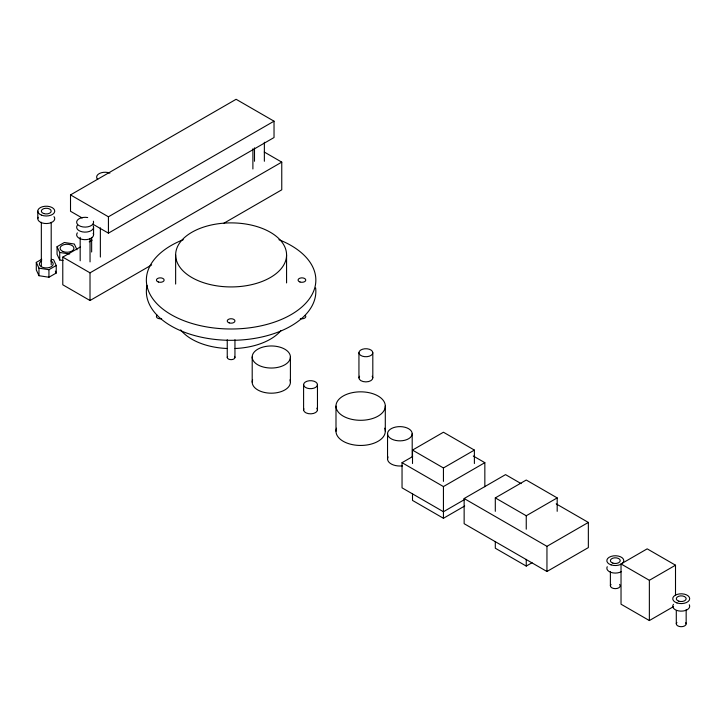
<?xml version="1.0" encoding="UTF-8"?>
<svg xmlns="http://www.w3.org/2000/svg" width="726" height="726" viewBox="0 0 726 726"><rect width="100%" height="100%" fill="white"/><g stroke="black" fill="none" stroke-linecap="round" stroke-linejoin="round"><path stroke-width="1.09" d="M82.174 217.991L70.513 211.257L70.513 194.904L236.113 99.29L274.029 121.188L274.029 137.541L108.428 233.146L92.874 224.171M70.513 194.904L108.428 216.793L274.029 121.188M63.044 260.525L59.723 260.008L57.055 254.254L57.055 246.704L64.351 242.493L74.315 244.036L76.992 249.789M51.346 259.382L53.561 259.726L56.238 265.48L56.238 273.03L48.941 277.241L38.968 275.699L36.3 269.945L36.3 262.395L41.772 259.236M151.652 264.936L90.015 300.519L62.781 284.792L62.781 257.113L80.386 246.949M89.189 241.867L92.129 240.17M36.3 262.395L38.968 268.157L48.941 269.7L56.238 265.48M62.781 257.113L90.015 272.84L281.761 162.134L281.761 189.813L224.044 223.136M412.504 463.515L412.504 450.093L443.441 432.233L474.387 450.093L474.387 463.515M464.622 499.506L443.441 511.739L402.041 487.836L402.041 462.671L412.631 456.563M412.504 450.093L443.441 467.961L474.387 450.093M402.041 462.671L443.441 486.574L484.841 462.671L484.841 486.738M556.198 503.871L588.35 522.43L588.35 547.595L546.95 571.498L464.141 523.691L464.141 498.526L505.541 474.623L521.132 483.625M412.504 493.707L412.504 500.414L443.441 518.282L464.713 505.995M495.304 511.322L495.304 497.9L526.25 480.031L557.187 497.9L557.187 511.322M495.304 497.9L526.25 515.759L557.187 497.9M464.141 498.526L546.95 546.333L588.35 522.43M495.304 541.514L495.304 548.221L526.25 566.08L532.049 562.732M673.565 606.582L649.362 620.558L621.029 604.204L621.029 563.948L647.184 548.847L675.507 565.2L675.507 595.393M621.029 563.948L649.362 580.301L675.507 565.2M57.055 246.704L59.723 252.457L69.696 254M264.255 152.024L281.761 162.134M473.288 456.001L484.841 462.671M55.348 271.116L56.238 273.03M686.161 609.64L686.161 623.861M676.296 610.729L676.296 623.861M649.362 580.301L649.362 620.558M610.385 571.58L610.385 585.8M546.95 546.333L546.95 571.498M526.25 515.759L526.25 529.181M526.25 559.374L526.25 566.08M443.441 467.961L443.441 481.374M443.441 486.574L443.441 518.282M412.196 433.74A12.324 7.115 0 0 1 393.701 439.902A12.324 7.115 0 0 1 393.701 427.578A12.324 7.115 0 0 1 412.196 433.74L412.196 456.718M387.539 433.74L387.539 458.905M385.297 406.061A24.657 14.23 0 0 1 348.317 418.394A24.657 14.23 0 0 1 348.317 393.737A24.657 14.23 0 0 1 385.297 406.061L385.297 431.226M372.81 352.727A6.933 4.002 0 0 1 362.41 356.194A6.933 4.002 0 0 1 362.41 349.26A6.933 4.002 0 0 1 372.81 352.727L372.81 377.883M358.943 352.727L358.943 377.883M335.993 406.061L335.993 431.226M317.462 384.68A6.933 4.002 0 0 1 307.062 388.147A6.933 4.002 0 0 1 307.062 381.214A6.933 4.002 0 0 1 317.462 384.68L317.462 409.836M303.595 384.68L303.595 409.836M290.409 357.001A19.103 11.026 0 0 1 261.75 366.557A19.103 11.026 0 0 1 261.75 347.445A19.103 11.026 0 0 1 290.409 357.001L290.409 382.157M286.57 254.908A55.466 32.026 0 0 1 203.371 282.641A55.466 32.026 0 0 1 203.371 227.174A55.466 32.026 0 0 1 286.57 254.908L286.57 282.931M264.364 142.251L264.364 161.263M254.499 147.841L254.499 161.263M252.893 148.776L252.893 168.976M252.203 357.001L252.203 382.157M234.952 339.75L234.952 357.437M227.247 339.75L227.247 357.437M175.638 254.908L175.638 284.057M108.428 216.793L108.428 233.146M100.36 227.864L100.36 257.04M93.581 227.238L93.581 234.779M91.648 237.42L91.648 252.004M90.042 238.418L90.042 261.904M90.015 272.84L90.015 300.519M80.178 237.302L80.178 260.779M59.723 252.457L59.723 260.008M51.201 222.283L51.201 264.781M48.941 269.7L48.941 277.241M41.337 222.283L41.337 265.897M38.968 268.157L38.968 275.699M37.797 211.103L37.797 218.653M53.978 216.62A8.476 4.891 0 0 1 46.872 223.535A8.476 4.891 0 0 1 38.133 217.274M50.811 260.915A6.933 4.002 0 0 1 51.283 266.705A6.933 4.002 0 0 1 41.246 266.705A6.933 4.002 0 0 1 41.727 260.915M685.752 622.726A4.928 2.85 0 0 1 680.988 626.701A4.928 2.85 0 0 1 676.913 622.481M689.301 604.767A8.476 4.891 0 0 1 680.797 611.138A8.476 4.891 0 0 1 673.447 604.304M619.623 584.421A4.928 2.85 0 0 1 615.312 588.65A4.928 2.85 0 0 1 611.002 584.421M621.302 571.652A8.476 4.891 0 0 1 610.902 572.369A8.476 4.891 0 0 1 607.235 566.707M402.485 465.856A12.324 7.115 0 0 1 388.038 456.899M384.735 428.195A24.657 14.23 0 0 1 360.64 445.455A24.657 14.23 0 0 1 336.555 428.195M372.184 376.222A6.933 4.002 0 0 1 365.877 381.885A6.933 4.002 0 0 1 359.57 376.222M316.835 408.175A6.933 4.002 0 0 1 311.018 413.829A6.933 4.002 0 0 1 303.876 408.711M289.973 379.816A19.103 11.026 0 0 1 271.306 393.193A19.103 11.026 0 0 1 252.639 379.816M305.301 315.492A3.848 2.223 0 0 1 304.738 318.07A3.848 2.223 0 0 1 300.319 318.578M234.48 356.375A3.848 2.223 0 0 1 231.24 359.66A3.848 2.223 0 0 1 227.601 356.52M161.635 318.641A3.848 2.223 0 0 1 157.206 317.888A3.848 2.223 0 0 1 157.206 315.22M278.938 239.689A84.742 48.923 0 0 1 294.62 312.461A84.742 48.923 0 0 1 167.588 312.461A84.742 48.923 0 0 1 183.27 239.689M315.628 287.904A84.742 48.923 0 0 1 228.835 340.303A84.742 48.923 0 0 1 147.024 285.3M280.998 330.548A55.466 32.026 0 0 1 235.061 348.498M227.147 348.498A55.466 32.026 0 0 1 180.647 329.858M93.182 225.75A8.476 4.891 0 0 1 84.688 232.12A8.476 4.891 0 0 1 77.337 225.296M93.182 233.3A8.476 4.891 0 0 1 84.688 239.671A8.476 4.891 0 0 1 77.337 232.837M93.409 221.203A8.476 4.891 0 0 1 85.405 227.093A8.476 4.891 0 0 1 76.72 221.539A8.476 4.891 0 0 1 87.683 217.537M97.692 179.513A8.476 4.891 0 0 1 99.398 173.514A8.476 4.891 0 0 1 109.898 173.106M43.805 213.571A4.928 2.85 0 0 0 51.201 211.103A4.928 2.85 0 0 0 43.805 208.634A4.928 2.85 0 0 0 43.805 213.571M41.518 215.159A8.476 4.891 0 0 0 54.722 211.457A8.476 4.891 0 0 0 42.562 206.701A8.476 4.891 0 0 0 41.518 215.159M678.765 601.164A4.928 2.85 0 0 0 686.161 598.696A4.928 2.85 0 0 0 678.765 596.237A4.928 2.85 0 0 0 678.765 601.164M676.986 602.934A8.476 4.891 0 0 0 689.7 598.696A8.476 4.891 0 0 0 676.986 594.458A8.476 4.891 0 0 0 676.986 602.934M612.844 563.113A4.928 2.85 0 0 0 620.24 560.644A4.928 2.85 0 0 0 612.844 558.176A4.928 2.85 0 0 0 612.844 563.113M611.074 564.882A8.476 4.891 0 0 0 623.788 560.644A8.476 4.891 0 0 0 611.074 556.406A8.476 4.891 0 0 0 611.074 564.882M299.992 281.997A3.848 2.223 0 0 0 305.773 280.073A3.848 2.223 0 0 0 299.992 278.149A3.848 2.223 0 0 0 299.992 281.997M229.18 322.889A3.848 2.223 0 0 0 234.952 320.956A3.848 2.223 0 0 0 229.18 319.032A3.848 2.223 0 0 0 229.18 322.889M158.359 281.997A3.848 2.223 0 0 0 164.14 280.073A3.848 2.223 0 0 0 158.359 278.149A3.848 2.223 0 0 0 158.359 281.997M63.135 251.559A6.933 4.002 0 0 0 73.934 248.537A6.933 4.002 0 0 0 63.997 244.644A6.933 4.002 0 0 0 63.135 251.559"/></g></svg>
